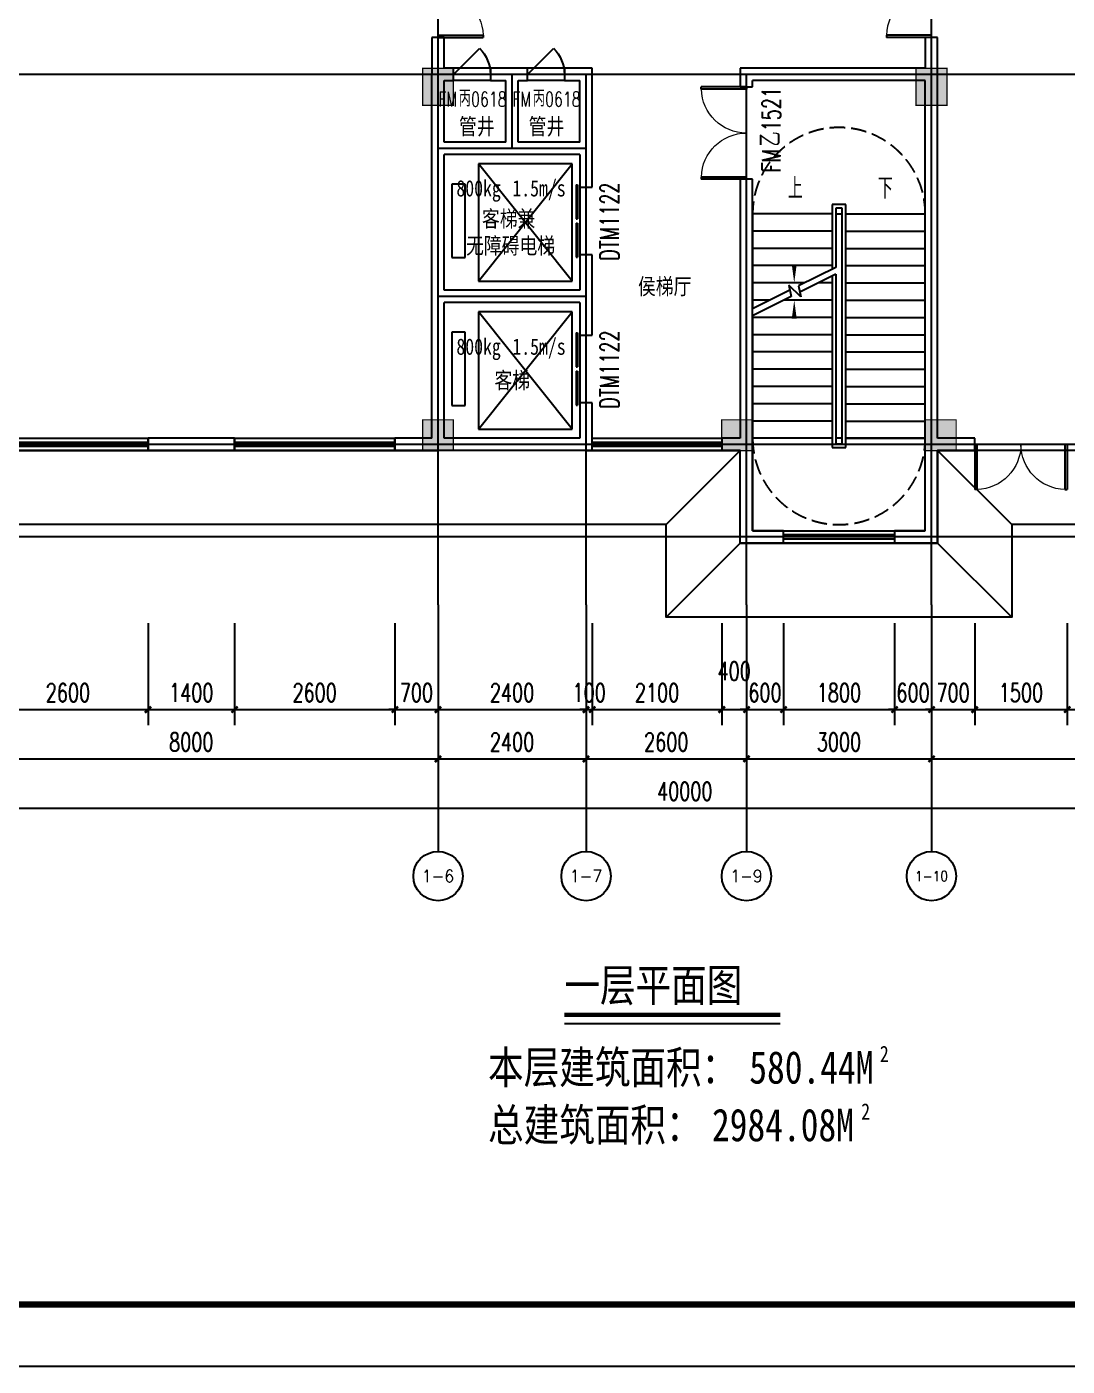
# Model space of a CAD drawing. Extents: x -6243262 to 3079315, y -2914302 to 172723.
# Drawn here: x -2538717 to -2521850, y -733350 to -711628 of the extents above; entities that cross this region are included whole.
import ezdxf
from ezdxf.enums import TextEntityAlignment as Align

# ---------------------------------------------------------------- set-up
doc = ezdxf.new("R2010")
doc.units = 0
doc.header["$LTSCALE"] = 1000
doc.linetypes.add('DASH', pattern=[0.35, 0.25, -0.1])
for name, color, linetype in [('0-柱网', 2, 'Continuous'), ('A-ANNO-IDEN', 3, 'Continuous'), ('A-DOOR', 141, 'Continuous'), ('A-DOOR-IDEN', 7, 'Continuous'), ('A-FLOR-EVTR', 2, 'Continuous'), ('AXIS', 3, 'Continuous'), ('AXIS_TEXT', 7, 'Continuous'), ('DIM_SYMB', 3, 'Continuous'), ('DOOR_FIRE', 4, 'Continuous'), ('DOOR_FIRE_TEXT', 7, 'Continuous'), ('DOTE', 24, 'Continuous'), ('PUB_DIM', 3, 'Continuous'), ('PUB_TEXT', 7, 'Continuous'), ('PUB_TITLE', 4, 'Continuous'), ('STAIR', 2, 'Continuous'), ('WALL', 9, 'Continuous'), ('WINDOW', 4, 'Continuous'), ('WINDOW_TEXT', 7, 'Continuous')]:
    doc.layers.add(name, color=color, linetype=linetype)
doc.styles.add('-宋体', font='', dxfattribs={"width": 0.8})
doc.styles.add('_TCH_AXIS', font='COMPLEX', dxfattribs={"bigfont": 'GBCBIG'})
doc.styles.add('_TCH_DIM', font='SIMPLEX', dxfattribs={"bigfont": 'GBCBIG'})
doc.styles.add('_TCH_DIM_T3', font='SIMPLEX', dxfattribs={"width": 0.705882, "bigfont": 'GBCBIG'})
doc.styles.add('_TCH_WINDOW', font='SIMPLEX', dxfattribs={"height": 3.5, "bigfont": 'GBCBIG'})
doc.styles.add('COMPLEX', font='COMPLEX')
doc.styles.get('-宋体').set_extended_font_data('SimSun')
doc.dimstyles.new('_TCH_ARCH&&100', dxfattribs={"dimtxt": 297.5, "dimasz": 100, "dimexe": 250, "dimexo": 300, "dimgap": 126.25, "dimtad": 1, "dimdec": 0, "dimzin": 0, "dimdsep": 46, "dimtxsty": '_TCH_DIM_T3', "dimblk": 'ARCHTICK', "dimcen": 0.09, "dimclrt": 7, "dimazin": 2, "dimtfac": 1, "dimtdec": 0, "dimtix": 1, "dimtmove": 2, "dimatfit": 3, "dimfxl": 0, "dimtolj": 1, "dimtzin": 0, "dimarcsym": 0})

# ---------------------------------------------------------------- blocks, each defined once
blk = doc.blocks.new('1#柱网')
at = {"layer": '0-柱网'}
for points in [[(509855, 85967), (509855, 85367), (510355, 85367), (510355, 85967)], [(517855, 85967), (517855, 85367), (518355, 85367), (518355, 85967)], [(509855, 80267), (509855, 79767), (510355, 79767), (510355, 80267)], [(514705, 80267), (514705, 79767), (515205, 79767), (515205, 80267)], [(518005, 80267), (518005, 79767), (518505, 79767), (518505, 80267)]]:
    blk.add_hatch(color=0, dxfattribs=at).paths.add_polyline_path(points)
at = {"layer": '0-柱网', "color": 0, "const_width": 20}
for points in [[(509855, 85967), (509855, 85367), (510355, 85367), (510355, 85967), (509855, 85967)], [(517855, 85967), (517855, 85367), (518355, 85367), (518355, 85967), (517855, 85967)], [(509855, 80267), (509855, 79767), (510355, 79767), (510355, 80267), (509855, 80267)], [(514705, 80267), (514705, 79767), (515205, 79767), (515205, 80267), (514705, 80267)], [(518005, 80267), (518005, 79767), (518505, 79767), (518505, 80267), (518005, 80267)]]:
    blk.add_lwpolyline(points, dxfattribs=at)
blk = doc.blocks.new('_AXISO')
at = {"color": 0}
blk.add_circle((0, 0), 0.5, dxfattribs=at)
at = {"layer": 'AXIS_TEXT', "color": 0, "style": 'COMPLEX', "width": 1.041667}
blk.add_attdef('A', text='', height=0.56, dxfattribs=at).set_placement((-0.25, -0.28), (0.25, -0.28), align=Align.FIT)
blk = doc.blocks.new('_ArchTick')
at = {"color": 0, "linetype": 'ByBlock', "const_width": 0.4}
blk.add_lwpolyline([(-0.5, -0.5), (0.5, 0.5)], dxfattribs=at)
blk = doc.blocks.new('*D1007')
at = {"layer": 'Defpoints', "color": 0, "transparency": 16777216}
for p in [(-2521850, -721002), (-2519350, -721002), (-2519350, -722702)]:
    blk.add_point(p, dxfattribs=at)
at = {"layer": 'PUB_DIM', "color": 0, "lineweight": -2, "transparency": 16777216}
for p, q in [((-2521850, -721302), (-2521850, -722952)), ((-2519350, -721302), (-2519350, -722952)), ((-2521850, -722702), (-2519350, -722702))]:
    blk.add_line(p, q, dxfattribs=at)
at = {"layer": 'PUB_DIM', "color": 0, "lineweight": -2, "transparency": 16777216, "xscale": 100, "yscale": 100, "zscale": 100, "rotation": 180}
blk.add_blockref('_ArchTick', (-2521850, -722702), dxfattribs=at)
at = {"layer": 'PUB_DIM', "color": 0, "lineweight": -2, "transparency": 16777216, "xscale": 100, "yscale": 100, "zscale": 100}
blk.add_blockref('_ArchTick', (-2519350, -722702), dxfattribs=at)
at = {"layer": 'PUB_DIM', "color": 7, "transparency": 16777216, "insert": (-2520600, -722427), "char_height": 297.5, "attachment_point": 5, "style": '_TCH_DIM_T3'}
blk.add_mtext('\\A1;2500', dxfattribs=at)
blk = doc.blocks.new('*D1008')
at = {"layer": 'Defpoints', "color": 0, "transparency": 16777216}
for p in [(-2523350, -721002), (-2521850, -721002), (-2521850, -722702)]:
    blk.add_point(p, dxfattribs=at)
at = {"layer": 'PUB_DIM', "color": 0, "lineweight": -2, "transparency": 16777216}
for p, q in [((-2523350, -721302), (-2523350, -722952)), ((-2521850, -721302), (-2521850, -722952)), ((-2523350, -722702), (-2521850, -722702))]:
    blk.add_line(p, q, dxfattribs=at)
at = {"layer": 'PUB_DIM', "color": 0, "lineweight": -2, "transparency": 16777216, "xscale": 100, "yscale": 100, "zscale": 100, "rotation": 180}
blk.add_blockref('_ArchTick', (-2523350, -722702), dxfattribs=at)
at = {"layer": 'PUB_DIM', "color": 0, "lineweight": -2, "transparency": 16777216, "xscale": 100, "yscale": 100, "zscale": 100}
blk.add_blockref('_ArchTick', (-2521850, -722702), dxfattribs=at)
at = {"layer": 'PUB_DIM', "color": 7, "transparency": 16777216, "insert": (-2522600, -722427), "char_height": 297.5, "attachment_point": 5, "style": '_TCH_DIM_T3'}
blk.add_mtext('\\A1;1500', dxfattribs=at)
blk = doc.blocks.new('*D1009')
at = {"layer": 'Defpoints', "color": 0, "transparency": 16777216}
for p in [(-2524050, -721002), (-2523350, -721002), (-2523350, -722702)]:
    blk.add_point(p, dxfattribs=at)
at = {"layer": 'PUB_DIM', "color": 0, "lineweight": -2, "transparency": 16777216}
for p, q in [((-2524050, -721302), (-2524050, -722952)), ((-2523350, -721302), (-2523350, -722952)), ((-2524050, -722702), (-2524150, -722702)), ((-2524050, -722702), (-2523350, -722702)), ((-2523350, -722702), (-2523250, -722702))]:
    blk.add_line(p, q, dxfattribs=at)
at = {"layer": 'PUB_DIM', "color": 0, "lineweight": -2, "transparency": 16777216, "xscale": 100, "yscale": 100, "zscale": 100}
blk.add_blockref('_ArchTick', (-2524050, -722702), dxfattribs=at)
at = {"layer": 'PUB_DIM', "color": 0, "lineweight": -2, "transparency": 16777216, "xscale": 100, "yscale": 100, "zscale": 100, "rotation": 180}
blk.add_blockref('_ArchTick', (-2523350, -722702), dxfattribs=at)
at = {"layer": 'PUB_DIM', "color": 7, "transparency": 16777216, "insert": (-2523700, -722427), "char_height": 297.5, "attachment_point": 5, "style": '_TCH_DIM_T3'}
blk.add_mtext('\\A1;700', dxfattribs=at)
blk = doc.blocks.new('*D1010')
at = {"layer": 'Defpoints', "color": 0, "transparency": 16777216}
for p in [(-2524650, -721002), (-2524050, -721002), (-2524050, -722702)]:
    blk.add_point(p, dxfattribs=at)
at = {"layer": 'PUB_DIM', "color": 0, "lineweight": -2, "transparency": 16777216}
for p, q in [((-2524650, -721302), (-2524650, -722952)), ((-2524050, -721302), (-2524050, -722952)), ((-2524650, -722702), (-2524750, -722702)), ((-2524650, -722702), (-2524050, -722702)), ((-2524050, -722702), (-2523950, -722702))]:
    blk.add_line(p, q, dxfattribs=at)
at = {"layer": 'PUB_DIM', "color": 0, "lineweight": -2, "transparency": 16777216, "xscale": 100, "yscale": 100, "zscale": 100}
blk.add_blockref('_ArchTick', (-2524650, -722702), dxfattribs=at)
at = {"layer": 'PUB_DIM', "color": 0, "lineweight": -2, "transparency": 16777216, "xscale": 100, "yscale": 100, "zscale": 100, "rotation": 180}
blk.add_blockref('_ArchTick', (-2524050, -722702), dxfattribs=at)
at = {"layer": 'PUB_DIM', "color": 7, "transparency": 16777216, "insert": (-2524350, -722427), "char_height": 297.5, "attachment_point": 5, "style": '_TCH_DIM_T3'}
blk.add_mtext('\\A1;600', dxfattribs=at)
blk = doc.blocks.new('*D1011')
at = {"layer": 'Defpoints', "color": 0, "transparency": 16777216}
for p in [(-2526450, -721002), (-2524650, -721002), (-2524650, -722702)]:
    blk.add_point(p, dxfattribs=at)
at = {"layer": 'PUB_DIM', "color": 0, "lineweight": -2, "transparency": 16777216}
for p, q in [((-2526450, -721302), (-2526450, -722952)), ((-2524650, -721302), (-2524650, -722952)), ((-2526450, -722702), (-2524650, -722702))]:
    blk.add_line(p, q, dxfattribs=at)
at = {"layer": 'PUB_DIM', "color": 0, "lineweight": -2, "transparency": 16777216, "xscale": 100, "yscale": 100, "zscale": 100, "rotation": 180}
blk.add_blockref('_ArchTick', (-2526450, -722702), dxfattribs=at)
at = {"layer": 'PUB_DIM', "color": 0, "lineweight": -2, "transparency": 16777216, "xscale": 100, "yscale": 100, "zscale": 100}
blk.add_blockref('_ArchTick', (-2524650, -722702), dxfattribs=at)
at = {"layer": 'PUB_DIM', "color": 7, "transparency": 16777216, "insert": (-2525550, -722427), "char_height": 297.5, "attachment_point": 5, "style": '_TCH_DIM_T3'}
blk.add_mtext('\\A1;1800', dxfattribs=at)
blk = doc.blocks.new('*D1012')
at = {"layer": 'Defpoints', "color": 0, "transparency": 16777216}
for p in [(-2527050, -721002), (-2526450, -721002), (-2526450, -722702)]:
    blk.add_point(p, dxfattribs=at)
at = {"layer": 'PUB_DIM', "color": 0, "lineweight": -2, "transparency": 16777216}
for p, q in [((-2527050, -721302), (-2527050, -722952)), ((-2526450, -721302), (-2526450, -722952)), ((-2527050, -722702), (-2527150, -722702)), ((-2527050, -722702), (-2526450, -722702)), ((-2526450, -722702), (-2526350, -722702))]:
    blk.add_line(p, q, dxfattribs=at)
at = {"layer": 'PUB_DIM', "color": 0, "lineweight": -2, "transparency": 16777216, "xscale": 100, "yscale": 100, "zscale": 100}
blk.add_blockref('_ArchTick', (-2527050, -722702), dxfattribs=at)
at = {"layer": 'PUB_DIM', "color": 0, "lineweight": -2, "transparency": 16777216, "xscale": 100, "yscale": 100, "zscale": 100, "rotation": 180}
blk.add_blockref('_ArchTick', (-2526450, -722702), dxfattribs=at)
at = {"layer": 'PUB_DIM', "color": 7, "transparency": 16777216, "insert": (-2526750, -722427), "char_height": 297.5, "attachment_point": 5, "style": '_TCH_DIM_T3'}
blk.add_mtext('\\A1;600', dxfattribs=at)
blk = doc.blocks.new('*D1013')
at = {"layer": 'Defpoints', "color": 0, "transparency": 16777216}
for p in [(-2527450, -721002), (-2527050, -721002), (-2527050, -722702)]:
    blk.add_point(p, dxfattribs=at)
at = {"layer": 'PUB_DIM', "color": 0, "lineweight": -2, "transparency": 16777216}
for p, q in [((-2527450, -721302), (-2527450, -722952)), ((-2527050, -721302), (-2527050, -722952)), ((-2527450, -722702), (-2527050, -722702))]:
    blk.add_line(p, q, dxfattribs=at)
at = {"layer": 'PUB_DIM', "color": 0, "lineweight": -2, "transparency": 16777216, "xscale": 100, "yscale": 100, "zscale": 100, "rotation": 180}
blk.add_blockref('_ArchTick', (-2527450, -722702), dxfattribs=at)
at = {"layer": 'PUB_DIM', "color": 0, "lineweight": -2, "transparency": 16777216, "xscale": 100, "yscale": 100, "zscale": 100}
blk.add_blockref('_ArchTick', (-2527050, -722702), dxfattribs=at)
at = {"layer": 'PUB_DIM', "color": 7, "transparency": 16777216, "insert": (-2527250, -722077), "char_height": 297.5, "attachment_point": 5, "style": '_TCH_DIM_T3'}
blk.add_mtext('\\A1;400', dxfattribs=at)
blk = doc.blocks.new('*D1014')
at = {"layer": 'Defpoints', "color": 0, "transparency": 16777216}
for p in [(-2529550, -721002), (-2527450, -721002), (-2527450, -722702)]:
    blk.add_point(p, dxfattribs=at)
at = {"layer": 'PUB_DIM', "color": 0, "lineweight": -2, "transparency": 16777216}
for p, q in [((-2529550, -721302), (-2529550, -722952)), ((-2527450, -721302), (-2527450, -722952)), ((-2529550, -722702), (-2527450, -722702))]:
    blk.add_line(p, q, dxfattribs=at)
at = {"layer": 'PUB_DIM', "color": 0, "lineweight": -2, "transparency": 16777216, "xscale": 100, "yscale": 100, "zscale": 100, "rotation": 180}
blk.add_blockref('_ArchTick', (-2529550, -722702), dxfattribs=at)
at = {"layer": 'PUB_DIM', "color": 0, "lineweight": -2, "transparency": 16777216, "xscale": 100, "yscale": 100, "zscale": 100}
blk.add_blockref('_ArchTick', (-2527450, -722702), dxfattribs=at)
at = {"layer": 'PUB_DIM', "color": 7, "transparency": 16777216, "insert": (-2528500, -722427), "char_height": 297.5, "attachment_point": 5, "style": '_TCH_DIM_T3'}
blk.add_mtext('\\A1;2100', dxfattribs=at)
blk = doc.blocks.new('*D1015')
at = {"layer": 'Defpoints', "color": 0, "transparency": 16777216}
for p in [(-2529650, -721002), (-2529550, -721002), (-2529550, -722702)]:
    blk.add_point(p, dxfattribs=at)
at = {"layer": 'PUB_DIM', "color": 0, "lineweight": -2, "transparency": 16777216}
for p, q in [((-2529650, -721302), (-2529650, -722952)), ((-2529550, -721302), (-2529550, -722952)), ((-2529650, -722702), (-2529750, -722702)), ((-2529650, -722702), (-2529550, -722702)), ((-2529550, -722702), (-2529450, -722702))]:
    blk.add_line(p, q, dxfattribs=at)
at = {"layer": 'PUB_DIM', "color": 0, "lineweight": -2, "transparency": 16777216, "xscale": 100, "yscale": 100, "zscale": 100}
blk.add_blockref('_ArchTick', (-2529650, -722702), dxfattribs=at)
at = {"layer": 'PUB_DIM', "color": 0, "lineweight": -2, "transparency": 16777216, "xscale": 100, "yscale": 100, "zscale": 100, "rotation": 180}
blk.add_blockref('_ArchTick', (-2529550, -722702), dxfattribs=at)
at = {"layer": 'PUB_DIM', "color": 7, "transparency": 16777216, "insert": (-2529600, -722427), "char_height": 297.5, "attachment_point": 5, "style": '_TCH_DIM_T3'}
blk.add_mtext('\\A1;100', dxfattribs=at)
blk = doc.blocks.new('*D1016')
at = {"layer": 'Defpoints', "color": 0, "transparency": 16777216}
for p in [(-2532050, -721002), (-2529650, -721002), (-2529650, -722702)]:
    blk.add_point(p, dxfattribs=at)
at = {"layer": 'PUB_DIM', "color": 0, "lineweight": -2, "transparency": 16777216}
for p, q in [((-2532050, -721302), (-2532050, -722952)), ((-2529650, -721302), (-2529650, -722952)), ((-2532050, -722702), (-2529650, -722702))]:
    blk.add_line(p, q, dxfattribs=at)
at = {"layer": 'PUB_DIM', "color": 0, "lineweight": -2, "transparency": 16777216, "xscale": 100, "yscale": 100, "zscale": 100, "rotation": 180}
blk.add_blockref('_ArchTick', (-2532050, -722702), dxfattribs=at)
at = {"layer": 'PUB_DIM', "color": 0, "lineweight": -2, "transparency": 16777216, "xscale": 100, "yscale": 100, "zscale": 100}
blk.add_blockref('_ArchTick', (-2529650, -722702), dxfattribs=at)
at = {"layer": 'PUB_DIM', "color": 7, "transparency": 16777216, "insert": (-2530850, -722427), "char_height": 297.5, "attachment_point": 5, "style": '_TCH_DIM_T3'}
blk.add_mtext('\\A1;2400', dxfattribs=at)
blk = doc.blocks.new('*D1017')
at = {"layer": 'Defpoints', "color": 0, "transparency": 16777216}
for p in [(-2532750, -721002), (-2532050, -721002), (-2532050, -722702)]:
    blk.add_point(p, dxfattribs=at)
at = {"layer": 'PUB_DIM', "color": 0, "lineweight": -2, "transparency": 16777216}
for p, q in [((-2532750, -721302), (-2532750, -722952)), ((-2532050, -721302), (-2532050, -722952)), ((-2532750, -722702), (-2532850, -722702)), ((-2532750, -722702), (-2532050, -722702)), ((-2532050, -722702), (-2531950, -722702))]:
    blk.add_line(p, q, dxfattribs=at)
at = {"layer": 'PUB_DIM', "color": 0, "lineweight": -2, "transparency": 16777216, "xscale": 100, "yscale": 100, "zscale": 100}
blk.add_blockref('_ArchTick', (-2532750, -722702), dxfattribs=at)
at = {"layer": 'PUB_DIM', "color": 0, "lineweight": -2, "transparency": 16777216, "xscale": 100, "yscale": 100, "zscale": 100, "rotation": 180}
blk.add_blockref('_ArchTick', (-2532050, -722702), dxfattribs=at)
at = {"layer": 'PUB_DIM', "color": 7, "transparency": 16777216, "insert": (-2532400, -722427), "char_height": 297.5, "attachment_point": 5, "style": '_TCH_DIM_T3'}
blk.add_mtext('\\A1;700', dxfattribs=at)
blk = doc.blocks.new('*D1018')
at = {"layer": 'Defpoints', "color": 0, "transparency": 16777216}
for p in [(-2535350, -721002), (-2532750, -721002), (-2532750, -722702)]:
    blk.add_point(p, dxfattribs=at)
at = {"layer": 'PUB_DIM', "color": 0, "lineweight": -2, "transparency": 16777216}
for p, q in [((-2535350, -721302), (-2535350, -722952)), ((-2532750, -721302), (-2532750, -722952)), ((-2535350, -722702), (-2532750, -722702))]:
    blk.add_line(p, q, dxfattribs=at)
at = {"layer": 'PUB_DIM', "color": 0, "lineweight": -2, "transparency": 16777216, "xscale": 100, "yscale": 100, "zscale": 100, "rotation": 180}
blk.add_blockref('_ArchTick', (-2535350, -722702), dxfattribs=at)
at = {"layer": 'PUB_DIM', "color": 0, "lineweight": -2, "transparency": 16777216, "xscale": 100, "yscale": 100, "zscale": 100}
blk.add_blockref('_ArchTick', (-2532750, -722702), dxfattribs=at)
at = {"layer": 'PUB_DIM', "color": 7, "transparency": 16777216, "insert": (-2534050, -722427), "char_height": 297.5, "attachment_point": 5, "style": '_TCH_DIM_T3'}
blk.add_mtext('\\A1;2600', dxfattribs=at)
blk = doc.blocks.new('*D1019')
at = {"layer": 'Defpoints', "color": 0, "transparency": 16777216}
for p in [(-2536750, -721002), (-2535350, -721002), (-2535350, -722702)]:
    blk.add_point(p, dxfattribs=at)
at = {"layer": 'PUB_DIM', "color": 0, "lineweight": -2, "transparency": 16777216}
for p, q in [((-2536750, -721302), (-2536750, -722952)), ((-2535350, -721302), (-2535350, -722952)), ((-2536750, -722702), (-2535350, -722702))]:
    blk.add_line(p, q, dxfattribs=at)
at = {"layer": 'PUB_DIM', "color": 0, "lineweight": -2, "transparency": 16777216, "xscale": 100, "yscale": 100, "zscale": 100, "rotation": 180}
blk.add_blockref('_ArchTick', (-2536750, -722702), dxfattribs=at)
at = {"layer": 'PUB_DIM', "color": 0, "lineweight": -2, "transparency": 16777216, "xscale": 100, "yscale": 100, "zscale": 100}
blk.add_blockref('_ArchTick', (-2535350, -722702), dxfattribs=at)
at = {"layer": 'PUB_DIM', "color": 7, "transparency": 16777216, "insert": (-2536050, -722427), "char_height": 297.5, "attachment_point": 5, "style": '_TCH_DIM_T3'}
blk.add_mtext('\\A1;1400', dxfattribs=at)
blk = doc.blocks.new('*D1020')
at = {"layer": 'Defpoints', "color": 0, "transparency": 16777216}
for p in [(-2539350, -721002), (-2536750, -721002), (-2536750, -722702)]:
    blk.add_point(p, dxfattribs=at)
at = {"layer": 'PUB_DIM', "color": 0, "lineweight": -2, "transparency": 16777216}
for p, q in [((-2539350, -721302), (-2539350, -722952)), ((-2536750, -721302), (-2536750, -722952)), ((-2539350, -722702), (-2536750, -722702))]:
    blk.add_line(p, q, dxfattribs=at)
at = {"layer": 'PUB_DIM', "color": 0, "lineweight": -2, "transparency": 16777216, "xscale": 100, "yscale": 100, "zscale": 100, "rotation": 180}
blk.add_blockref('_ArchTick', (-2539350, -722702), dxfattribs=at)
at = {"layer": 'PUB_DIM', "color": 0, "lineweight": -2, "transparency": 16777216, "xscale": 100, "yscale": 100, "zscale": 100}
blk.add_blockref('_ArchTick', (-2536750, -722702), dxfattribs=at)
at = {"layer": 'PUB_DIM', "color": 7, "transparency": 16777216, "insert": (-2538050, -722427), "char_height": 297.5, "attachment_point": 5, "style": '_TCH_DIM_T3'}
blk.add_mtext('\\A1;2600', dxfattribs=at)
blk = doc.blocks.new('*D1333')
at = {"layer": 'AXIS', "color": 0, "lineweight": -2, "transparency": 16777216}
for p, q in [((-2524050, -721302), (-2524050, -723752)), ((-2516050, -721302), (-2516050, -723752)), ((-2524050, -723502), (-2516050, -723502))]:
    blk.add_line(p, q, dxfattribs=at)
at = {"layer": 'Defpoints', "color": 0, "transparency": 16777216}
for p in [(-2524050, -721002), (-2516050, -721002), (-2516050, -723502)]:
    blk.add_point(p, dxfattribs=at)
at = {"layer": 'AXIS', "color": 0, "lineweight": -2, "transparency": 16777216, "xscale": 100, "yscale": 100, "zscale": 100, "rotation": 180}
blk.add_blockref('_ArchTick', (-2524050, -723502), dxfattribs=at)
at = {"layer": 'AXIS', "color": 0, "lineweight": -2, "transparency": 16777216, "xscale": 100, "yscale": 100, "zscale": 100}
blk.add_blockref('_ArchTick', (-2516050, -723502), dxfattribs=at)
at = {"layer": 'AXIS', "color": 7, "transparency": 16777216, "insert": (-2520050, -723227), "char_height": 297.5, "attachment_point": 5, "style": '_TCH_DIM_T3'}
blk.add_mtext('\\A1;8000', dxfattribs=at)
blk = doc.blocks.new('*D1334')
at = {"layer": 'AXIS', "color": 0, "lineweight": -2, "transparency": 16777216}
for p, q in [((-2527050, -721302), (-2527050, -723752)), ((-2524050, -721302), (-2524050, -723752)), ((-2527050, -723502), (-2524050, -723502))]:
    blk.add_line(p, q, dxfattribs=at)
at = {"layer": 'Defpoints', "color": 0, "transparency": 16777216}
for p in [(-2527050, -721002), (-2524050, -721002), (-2524050, -723502)]:
    blk.add_point(p, dxfattribs=at)
at = {"layer": 'AXIS', "color": 0, "lineweight": -2, "transparency": 16777216, "xscale": 100, "yscale": 100, "zscale": 100, "rotation": 180}
blk.add_blockref('_ArchTick', (-2527050, -723502), dxfattribs=at)
at = {"layer": 'AXIS', "color": 0, "lineweight": -2, "transparency": 16777216, "xscale": 100, "yscale": 100, "zscale": 100}
blk.add_blockref('_ArchTick', (-2524050, -723502), dxfattribs=at)
at = {"layer": 'AXIS', "color": 7, "transparency": 16777216, "insert": (-2525550, -723227), "char_height": 297.5, "attachment_point": 5, "style": '_TCH_DIM_T3'}
blk.add_mtext('\\A1;3000', dxfattribs=at)
blk = doc.blocks.new('*D1335')
at = {"layer": 'AXIS', "color": 0, "lineweight": -2, "transparency": 16777216}
for p, q in [((-2529650, -721302), (-2529650, -723752)), ((-2527050, -721302), (-2527050, -723752)), ((-2529650, -723502), (-2527050, -723502))]:
    blk.add_line(p, q, dxfattribs=at)
at = {"layer": 'Defpoints', "color": 0, "transparency": 16777216}
for p in [(-2529650, -721002), (-2527050, -721002), (-2527050, -723502)]:
    blk.add_point(p, dxfattribs=at)
at = {"layer": 'AXIS', "color": 0, "lineweight": -2, "transparency": 16777216, "xscale": 100, "yscale": 100, "zscale": 100, "rotation": 180}
blk.add_blockref('_ArchTick', (-2529650, -723502), dxfattribs=at)
at = {"layer": 'AXIS', "color": 0, "lineweight": -2, "transparency": 16777216, "xscale": 100, "yscale": 100, "zscale": 100}
blk.add_blockref('_ArchTick', (-2527050, -723502), dxfattribs=at)
at = {"layer": 'AXIS', "color": 7, "transparency": 16777216, "insert": (-2528350, -723227), "char_height": 297.5, "attachment_point": 5, "style": '_TCH_DIM_T3'}
blk.add_mtext('\\A1;2600', dxfattribs=at)
blk = doc.blocks.new('*D1336')
at = {"layer": 'AXIS', "color": 0, "lineweight": -2, "transparency": 16777216}
for p, q in [((-2532050, -721302), (-2532050, -723752)), ((-2529650, -721302), (-2529650, -723752)), ((-2532050, -723502), (-2529650, -723502))]:
    blk.add_line(p, q, dxfattribs=at)
at = {"layer": 'Defpoints', "color": 0, "transparency": 16777216}
for p in [(-2532050, -721002), (-2529650, -721002), (-2529650, -723502)]:
    blk.add_point(p, dxfattribs=at)
at = {"layer": 'AXIS', "color": 0, "lineweight": -2, "transparency": 16777216, "xscale": 100, "yscale": 100, "zscale": 100, "rotation": 180}
blk.add_blockref('_ArchTick', (-2532050, -723502), dxfattribs=at)
at = {"layer": 'AXIS', "color": 0, "lineweight": -2, "transparency": 16777216, "xscale": 100, "yscale": 100, "zscale": 100}
blk.add_blockref('_ArchTick', (-2529650, -723502), dxfattribs=at)
at = {"layer": 'AXIS', "color": 7, "transparency": 16777216, "insert": (-2530850, -723227), "char_height": 297.5, "attachment_point": 5, "style": '_TCH_DIM_T3'}
blk.add_mtext('\\A1;2400', dxfattribs=at)
blk = doc.blocks.new('*D1337')
at = {"layer": 'AXIS', "color": 0, "lineweight": -2, "transparency": 16777216}
for p, q in [((-2540050, -721302), (-2540050, -723752)), ((-2532050, -721302), (-2532050, -723752)), ((-2540050, -723502), (-2532050, -723502))]:
    blk.add_line(p, q, dxfattribs=at)
at = {"layer": 'Defpoints', "color": 0, "transparency": 16777216}
for p in [(-2540050, -721002), (-2532050, -721002), (-2532050, -723502)]:
    blk.add_point(p, dxfattribs=at)
at = {"layer": 'AXIS', "color": 0, "lineweight": -2, "transparency": 16777216, "xscale": 100, "yscale": 100, "zscale": 100, "rotation": 180}
blk.add_blockref('_ArchTick', (-2540050, -723502), dxfattribs=at)
at = {"layer": 'AXIS', "color": 0, "lineweight": -2, "transparency": 16777216, "xscale": 100, "yscale": 100, "zscale": 100}
blk.add_blockref('_ArchTick', (-2532050, -723502), dxfattribs=at)
at = {"layer": 'AXIS', "color": 7, "transparency": 16777216, "insert": (-2536050, -723227), "char_height": 297.5, "attachment_point": 5, "style": '_TCH_DIM_T3'}
blk.add_mtext('\\A1;8000', dxfattribs=at)
blk = doc.blocks.new('*D1340')
at = {"layer": 'AXIS', "color": 0, "lineweight": -2, "transparency": 16777216}
for p, q in [((-2548050, -721302), (-2548050, -724552)), ((-2508050, -721302), (-2508050, -724552)), ((-2548050, -724302), (-2508050, -724302))]:
    blk.add_line(p, q, dxfattribs=at)
at = {"layer": 'Defpoints', "color": 0, "transparency": 16777216}
for p in [(-2548050, -721002), (-2508050, -721002), (-2508050, -724302)]:
    blk.add_point(p, dxfattribs=at)
at = {"layer": 'AXIS', "color": 0, "lineweight": -2, "transparency": 16777216, "xscale": 100, "yscale": 100, "zscale": 100, "rotation": 180}
blk.add_blockref('_ArchTick', (-2548050, -724302), dxfattribs=at)
at = {"layer": 'AXIS', "color": 0, "lineweight": -2, "transparency": 16777216, "xscale": 100, "yscale": 100, "zscale": 100}
blk.add_blockref('_ArchTick', (-2508050, -724302), dxfattribs=at)
at = {"layer": 'AXIS', "color": 7, "transparency": 16777216, "insert": (-2528050, -724027), "char_height": 297.5, "attachment_point": 5, "style": '_TCH_DIM_T3'}
blk.add_mtext('\\A1;40000', dxfattribs=at)
blk = doc.blocks.new('$DorLib2D$00000002')
at = {"color": 0}
for p, q in [((-0.5, 0), (-0.5, 0.4875)), ((-0.475, 0.4875), (-0.5, 0.4875)), ((-0.475, 0), (-0.475, 0.4875)), ((0.475, 0), (0.475, 0.4875)), ((0.475, 0.4875), (0.5, 0.4875)), ((0.5, 0), (0.5, 0.4875)), ((-0.5, 0), (-0.475, 0)), ((0.5, 0), (0.475, 0))]:
    blk.add_line(p, q, dxfattribs=at)
at = {"color": 0, "lineweight": 13}
for centre, start, end in [((-0.4875, 0), 0, 88.53072), ((0.4875, 0), 91.46928, 180)]:
    blk.add_arc(centre, 0.4875, start, end, dxfattribs=at)
blk = doc.blocks.new('$WINLIB2D$00000001')
at = {"color": 0}
for points in [[(-0.5, 0.5), (-0.5, -0.5)], [(-0.5, 0.5), (0.5, 0.5)], [(0.5, -0.5), (0.5, 0.5)], [(0.5, 0.1667), (-0.5, 0.1667)], [(0.5, -0.1667), (-0.5, -0.1667)], [(-0.5, -0.5), (0.5, -0.5)]]:
    blk.add_lwpolyline(points, dxfattribs=at)
blk = doc.blocks.new('$DORLIB2D$00000127')
at = {"color": 0}
for points in [[(-0.533, 0.795), (-0.533, 0.69)], [(-0.033, 0.795), (-0.533, 0.795)], [(-0.033, 0.795), (-0.033, 0.69)], [(0.533, 0.795), (0.033, 0.795)], [(0.033, 0.795), (0.033, 0.69)], [(0.533, 0.795), (0.533, 0.69)], [(-0.033, 0.69), (-0.533, 0.69)], [(0.533, 0.69), (0.033, 0.69)], [(0.5, 0.5), (-0.5, 0.5)]]:
    blk.add_lwpolyline(points, dxfattribs=at)
blk = doc.blocks.new('$DorLib2D$00000114')
at = {"color": 0}
blk.add_line((0.5, 0), (-0.207, 0.707), dxfattribs=at)
blk.add_arc((0.5, 0), 1, 135, 180, dxfattribs=at)

msp = doc.modelspace()

# ---------------------------------------------------------------- linework, layer by layer
at = {"color": 2}
for points in [[(-2523800.4, -703101.6), (-2506750.4, -703101.6), (-2506750.4, -719701.6), (-2522750.4, -719701.6), (-2522750.4, -721201.6), (-2528350.4, -721201.6), (-2528350.4, -719701.6), (-2543750.4, -719701.6), (-2543750.4, -721201.6), (-2549350.4, -721201.6), (-2549350.4, -703101.6), (-2532300.4, -703101.6)], [(-2528350.4, -719701.6), (-2527150.4, -718501.6)], [(-2522750.4, -719701.6), (-2523950.4, -718501.6)], [(-2527150.4, -720001.6), (-2528350.4, -721201.6)], [(-2523950.4, -720001.6), (-2522750.4, -721201.6)]]:
    msp.add_lwpolyline(points, dxfattribs=at)
msp.add_lwpolyline([(-2548150.4, -704301.6), (-2507950.4, -704301.6), (-2507950.4, -718501.6), (-2523950.4, -718501.6), (-2523950.4, -720001.6), (-2527150.4, -720001.6), (-2527150.4, -718501.6), (-2544950.4, -718501.6), (-2544950.4, -720001.6), (-2548150.4, -720001.6)], close=True)
at = {"color": 8, "linetype": 'DASH'}
for centre, start, end in [((-2525550.4, -714661.6), 359.99993, 180.00007), ((-2525550.4, -718301.6), 179.99993, 0.00007)]:
    msp.add_arc(centre, 1400, start, end, dxfattribs=at)
at = {"layer": 'A-ANNO-IDEN', "const_width": 70}
msp.add_lwpolyline([(-2530002.1, -727651.4), (-2526502.7, -727651.4)], dxfattribs=at)
at = {"layer": 'A-ANNO-IDEN'}
msp.add_lwpolyline([(-2530002.1, -727791.4), (-2526502.7, -727791.4)], dxfattribs=at)
at = {"layer": 'A-FLOR-EVTR', "ltscale": 0.5}
for p, q in [((-2529875.4, -713851.6), (-2531395.4, -713851.6)), ((-2531395.4, -713851.6), (-2531395.4, -715751.6)), ((-2531395.4, -715751.6), (-2529875.4, -713851.6)), ((-2529875.4, -715751.6), (-2531395.4, -713851.6)), ((-2529875.4, -715751.6), (-2529875.4, -713851.6)), ((-2531610.4, -714181.6), (-2531825.4, -714181.6)), ((-2531825.4, -714181.6), (-2531825.4, -715371.6)), ((-2531610.4, -715371.6), (-2531610.4, -714181.6)), ((-2531825.4, -715371.6), (-2531610.4, -715371.6)), ((-2531395.4, -715751.6), (-2529875.4, -715751.6)), ((-2529875.4, -716251.6), (-2531395.4, -716251.6)), ((-2531395.4, -716251.6), (-2531395.4, -718151.6)), ((-2531395.4, -718151.6), (-2529875.4, -716251.6)), ((-2529875.4, -718151.6), (-2531395.4, -716251.6)), ((-2529875.4, -718151.6), (-2529875.4, -716251.6)), ((-2531610.4, -716581.6), (-2531825.4, -716581.6)), ((-2531825.4, -716581.6), (-2531825.4, -717771.6)), ((-2531610.4, -717771.6), (-2531610.4, -716581.6)), ((-2531825.4, -717771.6), (-2531610.4, -717771.6)), ((-2531395.4, -718151.6), (-2529875.4, -718151.6))]:
    msp.add_line(p, q, dxfattribs=at)
at = {"layer": 'AXIS'}
for p, q in [((-2532050.4, -721001.6), (-2532050.4, -725001.6)), ((-2529650.4, -721001.6), (-2529650.4, -725001.6)), ((-2527050.4, -721001.6), (-2527050.4, -725001.6)), ((-2524050.4, -721001.6), (-2524050.4, -725001.6))]:
    msp.add_line(p, q, dxfattribs=at)
at = {"layer": 'DIM_SYMB'}
for points in [[(-2526275.4, -714521.6, 0, 0, 0), (-2526275.4, -715781.6, 0, 80, 0), (-2526275.4, -715481.6, 0, 0, 0)], [(-2524825.4, -714521.6, 0, 0, 0), (-2524825.4, -719051.6, 0, 0, 0), (-2526275.4, -719051.6, 0, 0, 0), (-2526275.4, -716061.6, 0, 80, 0), (-2526275.4, -716361.6, 0, 0, 0)]]:
    msp.add_lwpolyline(points, format="xyseb", dxfattribs=at)
at = {"layer": 'DOTE'}
for p, q in [((-2532050.4, -721001.6), (-2532050.4, -700301.6)), ((-2524050.4, -721001.6), (-2524050.4, -700301.6)), ((-2506950.4, -712401.6), (-2549150.4, -712401.6)), ((-2530850.4, -713601.6), (-2530850.4, -712401.6)), ((-2529650.4, -721001.6), (-2529650.4, -712401.6)), ((-2527050.4, -721001.6), (-2527050.4, -712401.6)), ((-2529650.4, -713601.6), (-2532050.4, -713601.6)), ((-2529650.4, -716001.6), (-2532050.4, -716001.6)), ((-2506950.4, -718401.6), (-2549150.4, -718401.6)), ((-2506950.4, -719901.6), (-2549150.4, -719901.6))]:
    msp.add_line(p, q, dxfattribs=at)
at = {"layer": 'PUB_TITLE'}
msp.add_lwpolyline([(-2555582.9, -733350.5), (-2496182.9, -733350.5), (-2496182.9, -691350.5), (-2555582.9, -691350.5)], close=True, dxfattribs=at)
at = {"layer": 'PUB_TITLE', "const_width": 100}
msp.add_lwpolyline([(-2554082.9, -732350.5), (-2497182.9, -732350.5), (-2497182.9, -692350.5), (-2554082.9, -692350.5)], close=True, dxfattribs=at)
at = {"layer": 'STAIR'}
for p, q in [((-2526950.4, -714661.6), (-2526950.4, -716201.7)), ((-2525660.4, -714661.6), (-2526950.4, -714661.6)), ((-2525440.4, -714511.6), (-2525660.4, -714511.6)), ((-2525660.4, -714511.6), (-2525660.4, -715559.6)), ((-2525500.4, -714571.6), (-2525600.4, -714571.6)), ((-2525600.4, -714571.6), (-2525600.4, -715529.7)), ((-2525600.4, -714661.6), (-2525600.4, -715529.7)), ((-2525600.4, -714661.6), (-2525500.4, -714661.6)), ((-2525500.4, -718391.6), (-2525500.4, -714571.6)), ((-2525500.4, -718301.6), (-2525500.4, -714661.6)), ((-2525440.4, -718451.6), (-2525440.4, -714511.6)), ((-2525440.4, -714661.6), (-2524150.4, -714661.6)), ((-2524150.4, -718301.6), (-2524150.4, -714661.6)), ((-2525660.4, -714941.6), (-2526950.4, -714941.6)), ((-2525440.4, -714941.6), (-2524150.4, -714941.6)), ((-2525660.4, -715221.6), (-2526950.4, -715221.6)), ((-2525440.4, -715221.6), (-2524150.4, -715221.6)), ((-2525660.4, -715501.6), (-2526950.4, -715501.6)), ((-2525600.4, -715529.7), (-2526205.2, -715830.8)), ((-2525440.4, -715501.6), (-2524150.4, -715501.6)), ((-2525600.4, -715641.4), (-2526184.7, -715932.3)), ((-2525660.4, -715671.3), (-2525660.4, -718451.6)), ((-2525600.4, -715641.4), (-2525600.4, -718301.6)), ((-2525600.4, -715641.4), (-2525600.4, -718391.6)), ((-2526106.3, -715781.6), (-2526950.4, -715781.6)), ((-2526348.2, -715902), (-2526950.4, -716201.7)), ((-2526169.8, -716005.7), (-2526364.8, -715820.4)), ((-2526364.8, -715820.4), (-2526327.6, -716003.4)), ((-2526205.2, -715830.8), (-2526169.8, -716005.7)), ((-2525660.4, -715781.6), (-2525882, -715781.6)), ((-2525440.4, -715781.6), (-2524150.4, -715781.6)), ((-2526327.6, -716003.4), (-2526950.4, -716313.5)), ((-2526668.8, -716061.6), (-2526950.4, -716061.6)), ((-2525660.4, -716061.6), (-2526444.4, -716061.6)), ((-2525440.4, -716061.6), (-2524150.4, -716061.6)), ((-2526950.4, -716313.5), (-2526950.4, -718301.6)), ((-2525660.4, -716341.6), (-2526950.4, -716341.6)), ((-2525440.4, -716341.6), (-2524150.4, -716341.6)), ((-2525660.4, -716621.6), (-2526950.4, -716621.6)), ((-2525440.4, -716621.6), (-2524150.4, -716621.6)), ((-2525660.4, -716901.6), (-2526950.4, -716901.6)), ((-2525440.4, -716901.6), (-2524150.4, -716901.6)), ((-2525660.4, -717181.6), (-2526950.4, -717181.6)), ((-2525440.4, -717181.6), (-2524150.4, -717181.6)), ((-2525660.4, -717461.6), (-2526950.4, -717461.6)), ((-2525440.4, -717461.6), (-2524150.4, -717461.6)), ((-2525660.4, -717741.6), (-2526950.4, -717741.6)), ((-2525440.4, -717741.6), (-2524150.4, -717741.6)), ((-2525660.4, -718021.6), (-2526950.4, -718021.6)), ((-2525440.4, -718021.6), (-2524150.4, -718021.6)), ((-2525660.4, -718301.6), (-2526950.4, -718301.6)), ((-2526950.4, -718301.6), (-2526950.4, -719801.6)), ((-2525660.4, -718301.6), (-2526950.4, -718301.6)), ((-2525500.4, -718301.6), (-2525600.4, -718301.6)), ((-2525440.4, -718301.6), (-2524150.4, -718301.6)), ((-2524150.4, -718301.6), (-2525440.4, -718301.6)), ((-2524150.4, -719801.6), (-2524150.4, -718301.6)), ((-2525660.4, -718451.6), (-2525440.4, -718451.6)), ((-2525600.4, -718391.6), (-2525500.4, -718391.6)), ((-2526950.4, -719801.6), (-2524150.4, -719801.6))]:
    msp.add_line(p, q, dxfattribs=at)
at = {"layer": 'WALL'}
for p, q in [((-2531950.4, -711801.6), (-2532150.4, -711801.6)), ((-2532150.4, -711801.6), (-2532150.4, -712401.6)), ((-2531950.4, -712301.6), (-2531950.4, -711801.6)), ((-2523950.4, -711801.6), (-2524150.4, -711801.6)), ((-2524150.4, -711801.6), (-2524150.4, -712301.6)), ((-2523950.4, -712401.6), (-2523950.4, -711801.6)), ((-2532150.4, -713601.6), (-2532150.4, -712401.6)), ((-2531800.4, -712301.6), (-2531950.4, -712301.6)), ((-2531800.4, -712501.6), (-2531800.4, -712301.6)), ((-2530850.4, -712301.6), (-2531200.4, -712301.6)), ((-2531200.4, -712301.6), (-2531200.4, -712501.6)), ((-2530600.4, -712301.6), (-2530850.4, -712301.6)), ((-2530600.4, -712501.6), (-2530600.4, -712301.6)), ((-2529550.4, -712301.6), (-2530000.4, -712301.6)), ((-2530000.4, -712301.6), (-2530000.4, -712501.6)), ((-2529550.4, -713601.6), (-2529550.4, -712301.6)), ((-2524150.4, -712301.6), (-2527150.4, -712301.6)), ((-2527150.4, -712301.6), (-2527150.4, -712601.6)), ((-2523950.4, -718301.6), (-2523950.4, -712401.6)), ((-2531950.4, -713501.6), (-2531950.4, -712501.6)), ((-2531950.4, -712501.6), (-2531800.4, -712501.6)), ((-2531200.4, -712501.6), (-2530950.4, -712501.6)), ((-2530950.4, -713501.6), (-2530950.4, -712501.6)), ((-2530750.4, -712501.6), (-2530600.4, -712501.6)), ((-2530750.4, -713501.6), (-2530750.4, -712501.6)), ((-2530000.4, -712501.6), (-2529750.4, -712501.6)), ((-2529750.4, -713501.6), (-2529750.4, -712501.6)), ((-2527150.4, -712601.6), (-2526950.4, -712601.6)), ((-2524150.4, -712501.6), (-2526950.4, -712501.6)), ((-2526950.4, -712601.6), (-2526950.4, -712501.6)), ((-2524150.4, -718401.6), (-2524150.4, -712501.6)), ((-2530950.4, -713501.6), (-2531950.4, -713501.6)), ((-2529750.4, -713501.6), (-2530750.4, -713501.6)), ((-2532150.4, -716001.6), (-2532150.4, -713601.6)), ((-2531950.4, -715901.6), (-2531950.4, -713701.6)), ((-2530850.4, -713701.6), (-2531950.4, -713701.6)), ((-2529750.4, -713701.6), (-2530850.4, -713701.6)), ((-2529750.4, -713701.6), (-2529750.4, -714226.6)), ((-2529550.4, -714226.6), (-2529550.4, -713601.6)), ((-2529750.4, -714226.6), (-2529550.4, -714226.6)), ((-2526950.4, -714101.6), (-2527150.4, -714101.6)), ((-2527150.4, -714101.6), (-2527150.4, -718301.6)), ((-2526950.4, -718401.6), (-2526950.4, -714101.6)), ((-2529550.4, -715326.6), (-2529750.4, -715326.6)), ((-2529750.4, -715326.6), (-2529750.4, -715901.6)), ((-2529550.4, -716001.6), (-2529550.4, -715326.6)), ((-2529750.4, -715901.6), (-2531950.4, -715901.6)), ((-2532150.4, -718301.6), (-2532150.4, -716001.6)), ((-2531950.4, -718301.6), (-2531950.4, -716101.6)), ((-2529750.4, -716101.6), (-2531950.4, -716101.6)), ((-2529750.4, -716101.6), (-2529750.4, -716626.6)), ((-2529550.4, -716626.6), (-2529550.4, -716001.6)), ((-2529750.4, -716626.6), (-2529550.4, -716626.6)), ((-2529550.4, -717726.6), (-2529750.4, -717726.6)), ((-2529750.4, -717726.6), (-2529750.4, -718301.6)), ((-2529550.4, -718301.6), (-2529550.4, -717726.6)), ((-2535350.4, -718301.6), (-2536750.4, -718301.6)), ((-2536750.4, -718301.6), (-2536750.4, -718501.6)), ((-2535350.4, -718501.6), (-2535350.4, -718301.6)), ((-2532150.4, -718301.6), (-2532750.4, -718301.6)), ((-2532750.4, -718301.6), (-2532750.4, -718501.6)), ((-2529750.4, -718301.6), (-2531950.4, -718301.6)), ((-2529550.4, -718501.6), (-2529550.4, -718301.6)), ((-2527150.4, -718301.6), (-2527450.4, -718301.6)), ((-2527450.4, -718301.6), (-2527450.4, -718501.6)), ((-2523350.4, -718301.6), (-2523950.4, -718301.6)), ((-2523350.4, -718501.6), (-2523350.4, -718301.6)), ((-2536750.4, -718501.6), (-2535350.4, -718501.6)), ((-2532750.4, -718501.6), (-2532050.4, -718501.6)), ((-2529650.4, -718501.6), (-2532050.4, -718501.6)), ((-2529650.4, -718501.6), (-2529550.4, -718501.6)), ((-2527450.4, -718501.6), (-2527150.4, -718501.6)), ((-2527150.4, -720001.6), (-2527150.4, -718501.6)), ((-2526950.4, -719801.6), (-2526950.4, -718401.6)), ((-2524150.4, -719801.6), (-2524150.4, -718401.6)), ((-2523950.4, -718501.6), (-2523350.4, -718501.6)), ((-2523950.4, -720001.6), (-2523950.4, -718501.6)), ((-2526450.4, -719801.6), (-2526950.4, -719801.6)), ((-2526450.4, -720001.6), (-2526450.4, -719801.6)), ((-2524150.4, -719801.6), (-2524650.4, -719801.6)), ((-2524650.4, -719801.6), (-2524650.4, -720001.6)), ((-2527150.4, -720001.6), (-2526450.4, -720001.6)), ((-2524650.4, -720001.6), (-2523950.4, -720001.6))]:
    msp.add_line(p, q, dxfattribs=at)
at = {"layer": 'WINDOW'}
for p, q in [((-2531200.4, -712301.6), (-2531800.4, -712301.6)), ((-2530000.4, -712301.6), (-2530600.4, -712301.6)), ((-2531200.4, -712501.6), (-2531800.4, -712501.6)), ((-2530000.4, -712501.6), (-2530600.4, -712501.6)), ((-2521850.4, -718501.6), (-2523350.4, -718501.6))]:
    msp.add_line(p, q, dxfattribs=at)

# ---------------------------------------------------------------- block references
at = {"layer": '0-柱网'}
msp.add_blockref('1#柱网', (-3042155.4, -798268.8), dxfattribs=at)
at = {"layer": 'A-DOOR'}
ref = msp.add_blockref('$DORLIB2D$00000127', (-2529650.4, -714776.6), dxfattribs=dict(at, xscale=1100, yscale=200, zscale=200, rotation=90))
ref.add_attrib('A', 'DTM1122', (-2529121.7, -715421.6), dxfattribs={"layer": 'A-DOOR-IDEN', "height": 297.5, "rotation": 90, "style": '_TCH_WINDOW', "width": 0.705882})
ref = msp.add_blockref('$DORLIB2D$00000127', (-2529650.4, -717176.6), dxfattribs=dict(at, xscale=1100, yscale=200, zscale=200, rotation=90))
ref.add_attrib('A', 'DTM1122', (-2529121.7, -717821.6), dxfattribs={"layer": 'A-DOOR-IDEN', "height": 297.5, "rotation": 90, "style": '_TCH_WINDOW', "width": 0.705882})
at = {"layer": 'AXIS', "color": 8}
ref = msp.add_blockref('_AXISO', (-2532050.4, -725401.6), dxfattribs=dict(at, xscale=800, yscale=800, zscale=800))
ref.add_attrib('A', '1-6', dxfattribs={"layer": 'AXIS_TEXT', "height": 199.75, "style": '_TCH_AXIS'}).set_placement((-2532312, -725501.4), (-2531788.8, -725501.4), align=Align.FIT)
ref = msp.add_blockref('_AXISO', (-2529650.4, -725401.6), dxfattribs=dict(at, xscale=800, yscale=800, zscale=800))
ref.add_attrib('A', '1-7', dxfattribs={"layer": 'AXIS_TEXT', "height": 199.75, "style": '_TCH_AXIS'}).set_placement((-2529912, -725501.4), (-2529388.8, -725501.4), align=Align.FIT)
ref = msp.add_blockref('_AXISO', (-2527050.4, -725401.6), dxfattribs=dict(at, xscale=800, yscale=800, zscale=800))
ref.add_attrib('A', '1-9', dxfattribs={"layer": 'AXIS_TEXT', "height": 199.75, "style": '_TCH_AXIS'}).set_placement((-2527312, -725501.4), (-2526788.8, -725501.4), align=Align.FIT)
ref = msp.add_blockref('_AXISO', (-2524050.4, -725401.6), dxfattribs=dict(at, xscale=800, yscale=800, zscale=800))
ref.add_attrib('A', '1-10', dxfattribs={"layer": 'AXIS_TEXT', "height": 160.91, "style": '_TCH_AXIS'}).set_placement((-2524318.6, -725482), (-2523782.2, -725482), align=Align.FIT)
at = {"layer": 'DOOR_FIRE', "xscale": -1500, "yscale": 1500, "zscale": 200, "rotation": 90}
msp.add_blockref('$DorLib2D$00000002', (-2527050.4, -713351.6), dxfattribs=at)
at = {"layer": 'WINDOW'}
for name, p, xscale, yscale, zscale, rotation in [('$DorLib2D$00000002', (-2532050.4, -711051.6), 1500, -1500, 1500, 90), ('$DorLib2D$00000002', (-2524050.4, -711051.6), 1500, 1500, 1500, 90), ('$DorLib2D$00000114', (-2531500.4, -712401.6), 600, -600, 600, 180), ('$DorLib2D$00000114', (-2530300.4, -712401.6), 600, -600, 600, 180), ('$WINLIB2D$00000001', (-2538050.4, -718401.6), -2600, -200, -2600, 180), ('$WINLIB2D$00000001', (-2534050.4, -718401.6), -2600, -200, -2600, 180), ('$WINLIB2D$00000001', (-2528500.4, -718401.6), -2100.000000004977, 200, -2100.000000004977, 180), ('$DorLib2D$00000002', (-2522600.4, -718401.6), -1500, 1500, -1500, 180), ('$WINLIB2D$00000001', (-2525550.4, -719901.6), -1800, 200, -1800, 180)]:
    msp.add_blockref(name, p, dxfattribs=dict(at, xscale=xscale, yscale=yscale, zscale=zscale, rotation=rotation))

# ---------------------------------------------------------------- texts
at = {"layer": 'A-ANNO-IDEN', "color": 7, "style": '-宋体', "width": 0.8}
msp.add_text('一层平面图', height=528.69, dxfattribs=at).set_placement((-2530002.1, -727434.6))
at = {"layer": 'DIM_SYMB', "color": 7, "style": '_TCH_DIM'}
for s, p in [('上', (-2526379.6, -714416.6)), ('下', (-2524920.3, -714416.6))]:
    msp.add_text(s, height=337.6, dxfattribs=at).set_placement(p)
at = {"layer": 'DOOR_FIRE_TEXT', "style": '_TCH_WINDOW', "width": 0.705882}
for s, p in [('1521', (-2526495.5, -713323.7)), ('FM', (-2526495.5, -713989.4))]:
    msp.add_text(s, height=297.5, rotation=90, dxfattribs=at).set_placement(p)
at = {"layer": 'DOOR_FIRE_TEXT', "style": '_TCH_WINDOW'}
msp.add_text('乙', height=337.6, rotation=90, dxfattribs=at).set_placement((-2526495.5, -713569.4))
at = {"layer": 'PUB_TEXT', "style": '-宋体', "width": 0.8}
for s, height, p in [('管井', 264.35, (-2531709.9, -713376.8)), ('管井', 264.35, (-2530580.9, -713376.8)), ('800kg', 264.35, (-2531752, -714379.3)), ('1.5m/s', 264.35, (-2530844.6, -714379.3)), ('客梯兼', 264.35, (-2531337.3, -714873.2)), ('无障碍电梯', 264.35, (-2531594.6, -715310.5)), ('侯梯厅', 264.35, (-2528808.3, -715969.9)), ('800kg', 264.35, (-2531752, -716947.3)), ('1.5m/s', 264.35, (-2530844.6, -716947.3)), ('客梯', 264.35, (-2531135.2, -717493.4)), ('本层建筑面积：', 528.69, (-2531238.6, -728767.4)), ('580.44M', 528.69, (-2527004.3, -728767.4)), ('2', 264.3, (-2524887.2, -728417.4)), ('总建筑面积：', 528.69, (-2531238.6, -729701.3)), ('2984.08M', 528.69, (-2527609.2, -729701.3)), ('2', 264.3, (-2525189.6, -729351.3))]:
    msp.add_text(s, height=height, dxfattribs=at).set_placement(p)
at = {"layer": 'WINDOW_TEXT', "style": '_TCH_WINDOW', "width": 0.705882}
for s, p in [('FM', (-2532046.7, -712921.5)), ('0618', (-2531514.1, -712921.5)), ('FM', (-2530846.7, -712921.5)), ('0618', (-2530314.1, -712921.5))]:
    msp.add_text(s, height=238, dxfattribs=at).set_placement(p)
at = {"layer": 'WINDOW_TEXT', "style": '_TCH_WINDOW'}
for p in [(-2531710.7, -712921.5), (-2530510.7, -712921.5)]:
    msp.add_text('丙', height=270.1, dxfattribs=at).set_placement(p)

# ---------------------------------------------------------------- dimensions: what is measured, and where the dimension line sits
at = {"layer": 'AXIS'}
for p1, p2, distance, picture, middle in [((-2548050.4, -721001.6), (-2508050.4, -721001.6), -3300, '*D1340', (-2528050.4, -724026.6)), ((-2540050.4, -721001.6), (-2532050.4, -721001.6), -2500, '*D1337', (-2536050.4, -723226.6)), ((-2532050.4, -721001.6), (-2529650.4, -721001.6), -2500, '*D1336', (-2530850.4, -723226.6)), ((-2529650.4, -721001.6), (-2527050.4, -721001.6), -2500, '*D1335', (-2528350.4, -723226.6)), ((-2527050.4, -721001.6), (-2524050.4, -721001.6), -2500, '*D1334', (-2525550.4, -723226.6)), ((-2524050.4, -721001.6), (-2516050.4, -721001.6), -2500, '*D1333', (-2520050.4, -723226.6))]:
    dim = msp.add_aligned_dim(p1=p1, p2=p2, distance=distance, dimstyle='_TCH_ARCH&&100', dxfattribs=at)
    dim.commit()
    dim.dimension.update_dxf_attribs({"geometry": picture, "text_midpoint": middle})
at = {"layer": 'PUB_DIM'}
for p1, p2, picture, middle in [((-2539350.4, -721001.6), (-2536750.4, -721001.6), '*D1020', (-2538050.4, -722426.6)), ((-2536750.4, -721001.6), (-2535350.4, -721001.6), '*D1019', (-2536050.4, -722426.6)), ((-2535350.4, -721001.6), (-2532750.4, -721001.6), '*D1018', (-2534050.4, -722426.6)), ((-2532750.4, -721001.6), (-2532050.4, -721001.6), '*D1017', (-2532400.4, -722426.6)), ((-2532050.4, -721001.6), (-2529650.4, -721001.6), '*D1016', (-2530850.4, -722426.6)), ((-2529650.4, -721001.6), (-2529550.4, -721001.6), '*D1015', (-2529600.4, -722426.6)), ((-2529550.4, -721001.6), (-2527450.4, -721001.6), '*D1014', (-2528500.4, -722426.6)), ((-2527050.4, -721001.6), (-2526450.4, -721001.6), '*D1012', (-2526750.4, -722426.6)), ((-2526450.4, -721001.6), (-2524650.4, -721001.6), '*D1011', (-2525550.4, -722426.6)), ((-2524650.4, -721001.6), (-2524050.4, -721001.6), '*D1010', (-2524350.4, -722426.6)), ((-2524050.4, -721001.6), (-2523350.4, -721001.6), '*D1009', (-2523700.4, -722426.6)), ((-2523350.4, -721001.6), (-2521850.4, -721001.6), '*D1008', (-2522600.4, -722426.6)), ((-2521850.4, -721001.6), (-2519350.4, -721001.6), '*D1007', (-2520600.4, -722426.6))]:
    dim = msp.add_aligned_dim(p1=p1, p2=p2, distance=-1700, dimstyle='_TCH_ARCH&&100', dxfattribs=at)
    dim.commit()
    dim.dimension.update_dxf_attribs({"geometry": picture, "text_midpoint": middle})
dim = msp.add_linear_dim(base=(-2527050.4, -722701.6), p1=(-2527450.4, -721001.6), p2=(-2527050.4, -721001.6), angle=0, dimstyle='_TCH_ARCH&&100', dxfattribs=at)
dim.commit()
dim.dimension.update_dxf_attribs({"geometry": '*D1013', "text_midpoint": (-2527250.4, -722076.6), "dimtype": 129})

doc.saveas('drawing.dxf')
